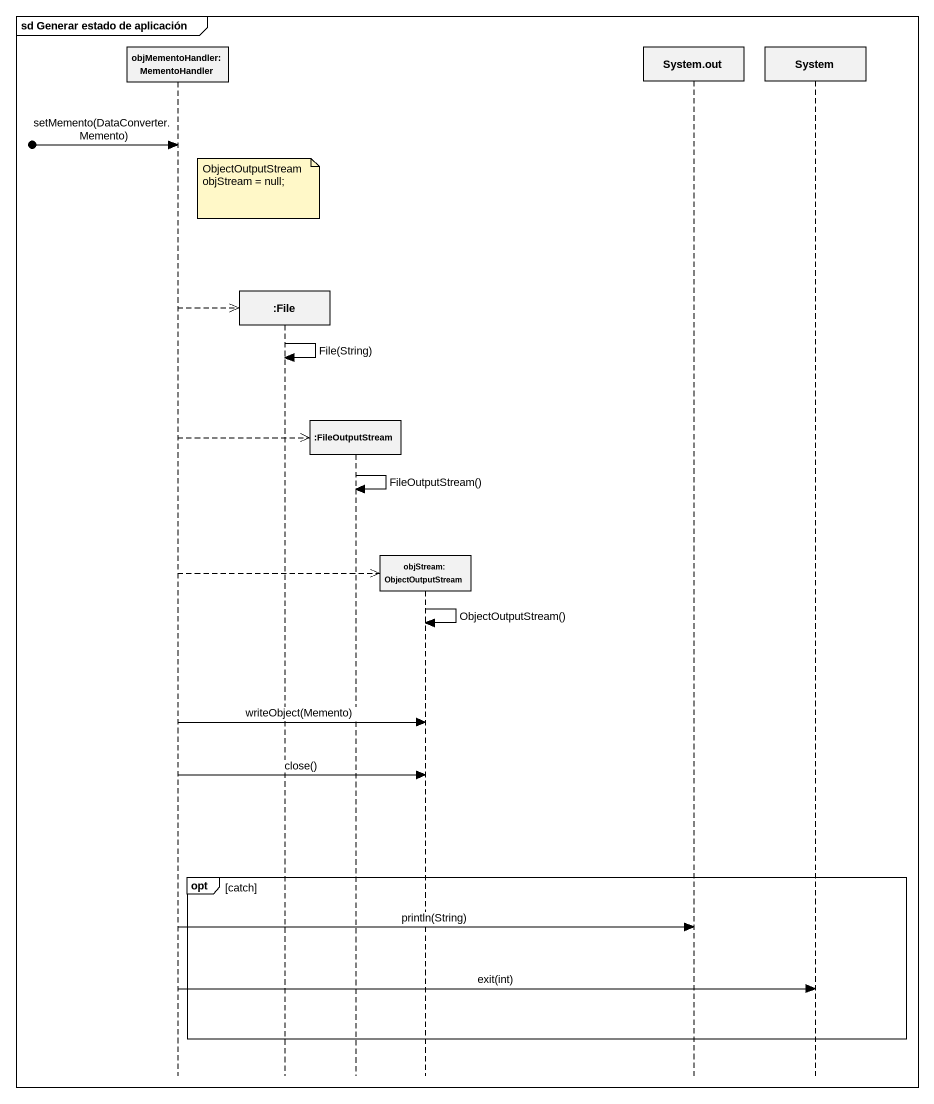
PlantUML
@startuml
mainframe sd Generar estado de aplicación
hide footbox
participant "objMementoHandler: MementoHandler" as objMementoHandler
participant ":File" as File_
participant ":FileOutputStream" as FileOutputStream
participant "objStream: ObjectOutputStream" as objStream_ObjectOutputStream
participant "System.out" as System_out
participant System

[o-> objMementoHandler : setMemento(DataConverter.Memento)
note over File_ : ObjectOutputStream objStream = null;
objMementoHandler -->> File_ **
File_ -> File_ : File(String)
objMementoHandler -->> FileOutputStream **
FileOutputStream -> FileOutputStream : FileOutputStream()
objMementoHandler -->> objStream_ObjectOutputStream **
objStream_ObjectOutputStream -> objStream_ObjectOutputStream : ObjectOutputStream()
objMementoHandler -> objStream_ObjectOutputStream : writeObject(Memento)
objMementoHandler -> objStream_ObjectOutputStream : close()
opt catch
  objMementoHandler -> System_out : println(String)
  objMementoHandler -> System : exit(int)
end
@enduml
